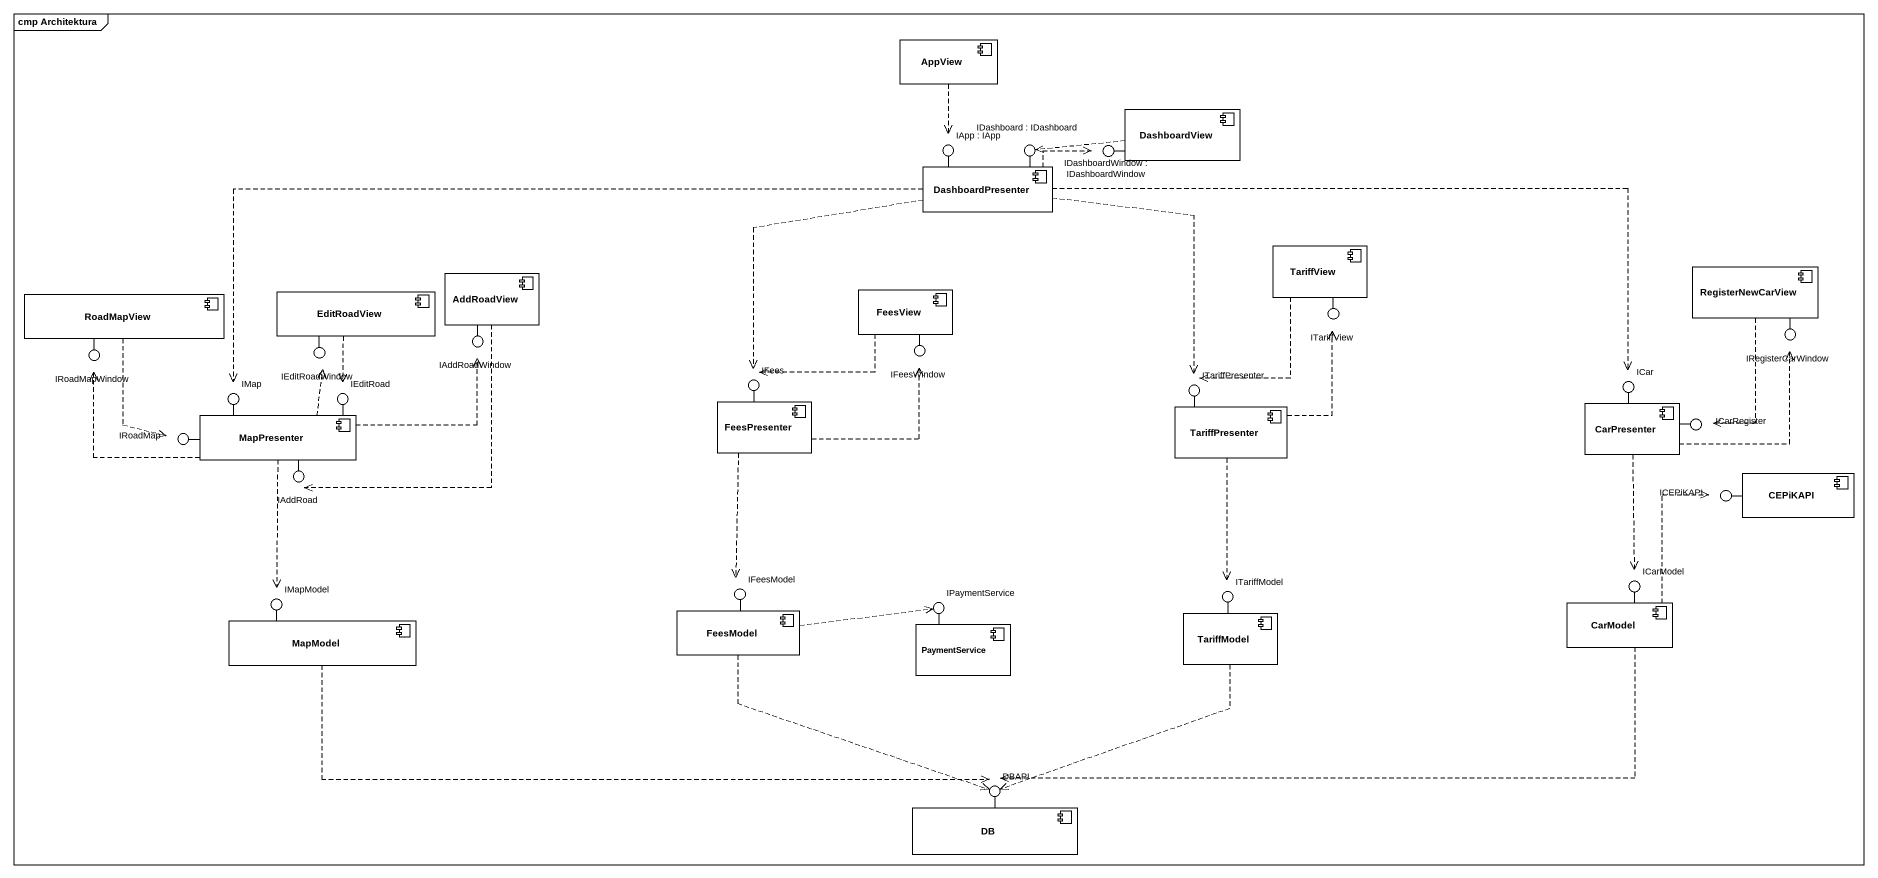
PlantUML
@startuml
mainframe cmp Architektura
component AppView
component DashboardView
() "IApp : IApp" as IApp
() "IDashboard : IDashboard" as IDashboard
() "IDashboardWindow : IDashboardWindow" as IDashboardWindow
component DashboardPresenter
component AddRoadView
component TariffView
component RegisterNewCarView
component RoadMapView
component EditRoadView
component FeesView
() ITariffView
() IRoadMapWindow
() IEditRoadWindow
() IAddRoadWindow
() IFeesWindow
() IRegisterCarWindow
() IMap
() IEditRoad
() IFees
() ITariffPresenter
() ICar
component MapPresenter
component FeesPresenter
component TariffPresenter
component CarPresenter
() ICarRegister
() IRoadMap
() IAddRoad
() ICEPiKAPI
component CEPiKAPI
() IFeesModel
() ITariffModel
() ICarModel
component MapModel
() IMapModel
component FeesModel
() IPaymentService
component TariffModel
component CarModel
component PaymentService
() DBAPI
component DB
DashboardPresenter -up- IApp
DashboardPresenter -up- IDashboard
DashboardView -left- IDashboardWindow
TariffView -- ITariffView
RoadMapView -- IRoadMapWindow
EditRoadView -- IEditRoadWindow
AddRoadView -- IAddRoadWindow
FeesView -- IFeesWindow
RegisterNewCarView -- IRegisterCarWindow
MapPresenter -up- IMap
MapPresenter -right- IEditRoad
FeesPresenter -up- IFees
TariffPresenter -up- ITariffPresenter
CarPresenter -up- ICar
CarPresenter -right- ICarRegister
MapPresenter -left- IRoadMap
MapPresenter -- IAddRoad
CEPiKAPI -left- ICEPiKAPI
FeesModel -up- IFeesModel
TariffModel -up- ITariffModel
CarModel -up- ICarModel
MapModel -up- IMapModel
PaymentService -up- IPaymentService
DB -up- DBAPI
AppView ..> IApp
DashboardView .left.> IDashboard
DashboardPresenter .right.> IDashboardWindow
DashboardPresenter .left.> IMap
DashboardPresenter ..> IFees
DashboardPresenter ..> ITariffPresenter
DashboardPresenter .right.> ICar
AddRoadView ..> IAddRoad
TariffView ..> ITariffPresenter
RegisterNewCarView ..> ICarRegister
RoadMapView ..> IRoadMap
EditRoadView ..> IEditRoad
FeesView .left.> IFees
MapPresenter .left.> IRoadMapWindow
MapPresenter .up.> IEditRoadWindow
MapPresenter .right.> IAddRoadWindow
MapPresenter ..> IMapModel
FeesPresenter .right.> IFeesWindow
FeesPresenter ..> IFeesModel
TariffPresenter .up.> ITariffView
TariffPresenter ..> ITariffModel
CarPresenter .right.> IRegisterCarWindow
CarPresenter ..> ICarModel
MapModel .right.> DBAPI
FeesModel .right.> IPaymentService
FeesModel ..> DBAPI
TariffModel ..> DBAPI
CarModel .up.> ICEPiKAPI
CarModel .left.> DBAPI
@enduml
